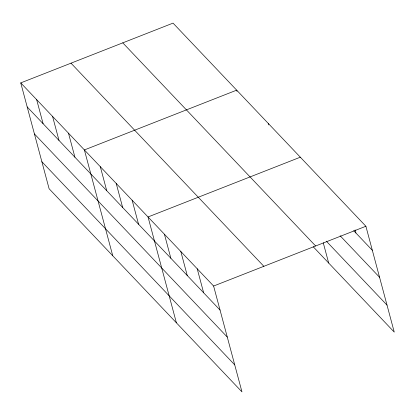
<?xml version="1.0" encoding="UTF-8"?>
<svg xmlns="http://www.w3.org/2000/svg" width="415" height="415" viewBox="0 0 415 415"><rect width="100%" height="100%" fill="white"/><g stroke="black" fill="none" stroke-linecap="round" stroke-linejoin="round"><path stroke-width="0.62" d="M20.75 82.896L213.606 286.034L241.966 391.879L49.11 188.747L20.75 82.896L173.034 23.121L365.89 226.253L394.25 332.104L313.211 246.743M300.32 157.192L148.036 216.967L176.396 322.813M213.606 286.034L365.89 226.253M353.72 230.693L372.328 250.292M340.134 235.756L379.564 277.287M326.32 241.172L387.013 305.103M122.778 42.849L315.633 245.981M71.001 63.173L263.857 266.306M27.193 106.935L220.049 310.067M34.424 133.931L227.28 337.068M41.879 161.746L234.734 364.884M355.11 229.941L355.935 233.023M323.254 242.791L328.68 263.037M268.495 123.67L268.827 124.905M237.007 91.388L236.675 90.154L84.39 149.934L112.756 255.78M197.213 268.764L203.651 292.803M180.821 251.5L187.258 275.534M164.428 234.231L170.866 258.27M132.126 200.206L138.563 224.245M116.216 183.451L122.653 207.484M100.306 166.69L106.743 190.729M68.48 133.174L74.923 157.212M52.57 116.413L59.013 140.452M36.66 99.657L43.103 123.691"/></g></svg>
